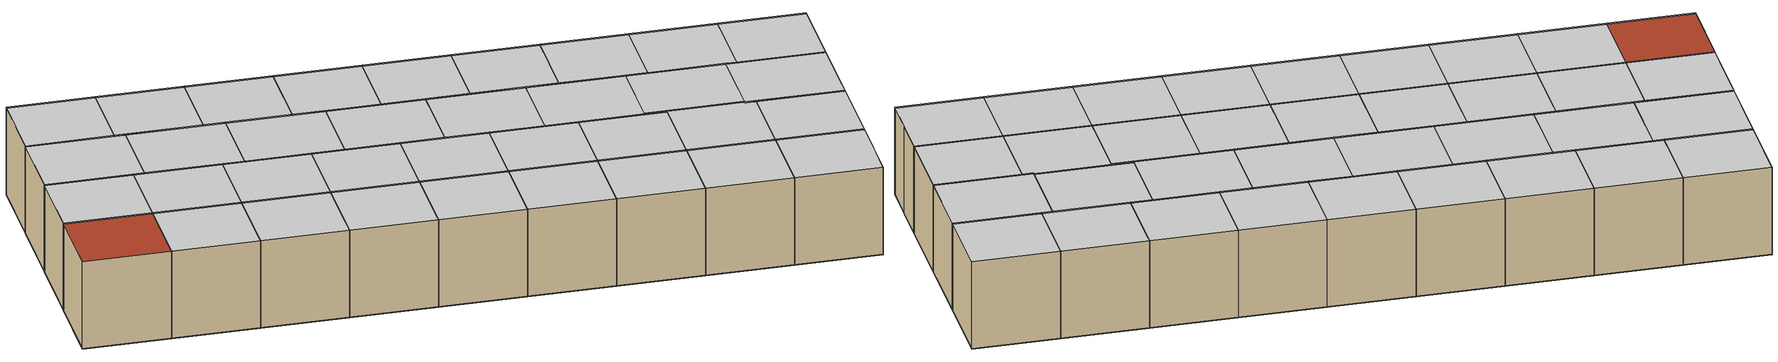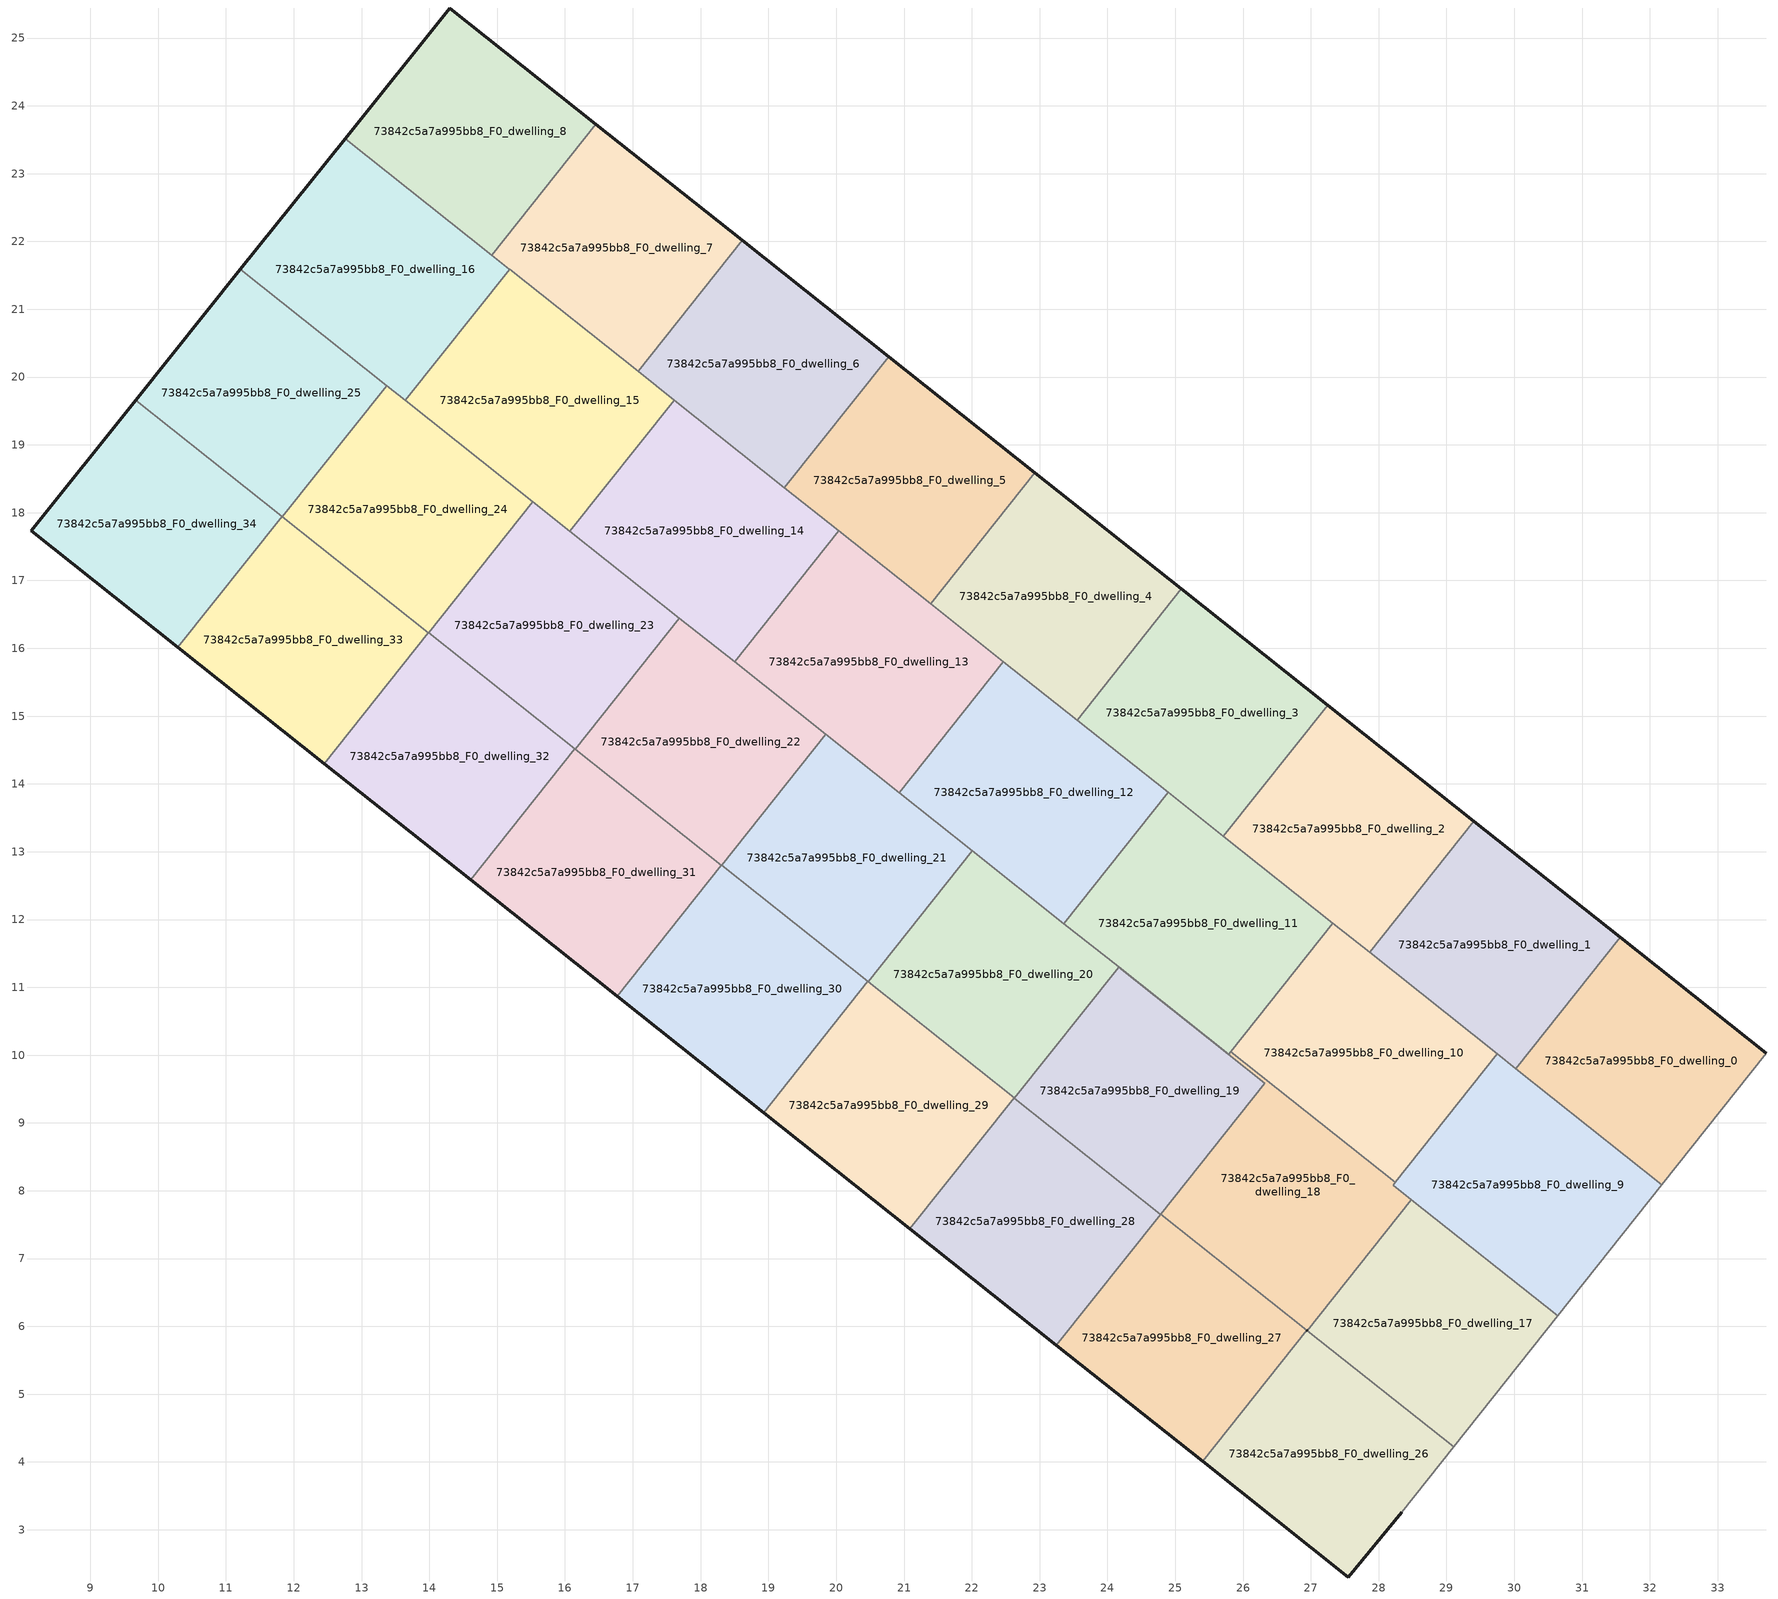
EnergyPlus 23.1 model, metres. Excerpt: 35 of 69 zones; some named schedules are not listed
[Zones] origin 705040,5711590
73842c5a7a995bb8_F0_dwelling_0
 floor ground (EU_floor_Construction): 32.18,8.09 33.72,10.03 31.56,11.74 30.02,9.8 z0
 wall outside (EU_wall_Construction): 31.56,11.74 33.72,10.03 z0:3
 wall to 73842c5a7a995bb8_F0_dwelling_1 (EU_wall_Construction): 30.02,9.8 31.56,11.74 z0:3
 wall adiabatic (EU_wall_Construction): 33.72,10.03 32.18,8.09 z0:3
 wall to 73842c5a7a995bb8_F0_dwelling_9 (EU_wall_Construction): 32.18,8.09 30.02,9.8 z0:3
 ceiling to 73842c5a7a995bb8_F1_dwelling_0 (EU_floor_Construction): 33.72,10.03 32.18,8.09 30.02,9.8 31.56,11.74 z3
73842c5a7a995bb8_F0_dwelling_1
 floor ground (EU_floor_Construction): 30.02,9.8 31.56,11.74 29.4,13.45 27.87,11.51 z0
 wall outside (EU_wall_Construction): 29.4,13.45 31.56,11.74 z0:3
 wall to 73842c5a7a995bb8_F0_dwelling_2 (EU_wall_Construction): 27.87,11.51 29.4,13.45 z0:3
 wall to 73842c5a7a995bb8_F0_dwelling_10 (EU_wall_Construction): 29.75,10.02 27.87,11.51 z0:3
 wall to 73842c5a7a995bb8_F0_dwelling_9 (EU_wall_Construction): 30.02,9.8 29.75,10.02 z0:3
 ceiling to 73842c5a7a995bb8_F1_dwelling_1 (EU_floor_Construction): 31.56,11.74 30.02,9.8 27.87,11.51 29.4,13.45 z3
73842c5a7a995bb8_F0_dwelling_10
 floor ground (EU_floor_Construction): 28.24,8.12 29.75,10.02 27.32,11.95 25.82,10.05 z0
 wall to 73842c5a7a995bb8_F0_dwelling_18 (EU_wall_Construction): 28.24,8.12 25.82,10.05 z0:3
 wall to 73842c5a7a995bb8_F0_dwelling_9 (EU_wall_Construction): 29.75,10.02 28.24,8.12 z0:3
 wall to 73842c5a7a995bb8_F0_dwelling_11 (EU_wall_Construction): 25.82,10.05 27.32,11.95 z0:3
 wall to 73842c5a7a995bb8_F0_dwelling_2 (EU_wall_Construction): 27.32,11.95 27.87,11.51 z0:3
 ceiling to 73842c5a7a995bb8_F1_dwelling_10 (EU_floor_Construction): 29.75,10.02 28.24,8.12 25.82,10.05 27.32,11.95 z3
73842c5a7a995bb8_F0_dwelling_11
 floor ground (EU_floor_Construction): 25.79,10.01 27.32,11.95 24.89,13.88 23.36,11.94 z0
 wall to 73842c5a7a995bb8_F0_dwelling_12 (EU_wall_Construction): 23.36,11.94 24.89,13.88 z0:3
 wall to 73842c5a7a995bb8_F0_dwelling_2 (EU_wall_Construction): 25.71,13.23 27.32,11.95 z0:3
 wall to 73842c5a7a995bb8_F0_dwelling_18 (EU_wall_Construction): 25.82,10.05 25.79,10.01 24.17,11.3 z0:3
 wall to 73842c5a7a995bb8_F0_dwelling_3 (EU_wall_Construction): 24.89,13.88 25.71,13.23 z0:3
 wall to 73842c5a7a995bb8_F0_dwelling_20 (EU_wall_Construction): 24.17,11.3 23.36,11.94 z0:3
 ceiling to 73842c5a7a995bb8_F1_dwelling_11 (EU_floor_Construction): 27.32,11.95 25.79,10.01 23.36,11.94 24.89,13.88 z3
73842c5a7a995bb8_F0_dwelling_12
 floor ground (EU_floor_Construction): 23.36,11.94 24.89,13.88 22.46,15.8 20.93,13.87 z0
 wall to 73842c5a7a995bb8_F0_dwelling_13 (EU_wall_Construction): 20.93,13.87 22.46,15.8 z0:3
 wall to 73842c5a7a995bb8_F0_dwelling_3 (EU_wall_Construction): 23.55,14.94 24.89,13.88 z0:3
 wall to 73842c5a7a995bb8_F0_dwelling_20 (EU_wall_Construction): 23.36,11.94 22,13.02 z0:3
 wall to 73842c5a7a995bb8_F0_dwelling_4 (EU_wall_Construction): 22.47,15.8 23.55,14.94 z0:3
 wall to 73842c5a7a995bb8_F0_dwelling_21 (EU_wall_Construction): 22,13.02 20.93,13.87 z0:3
 ceiling to 73842c5a7a995bb8_F1_dwelling_12 (EU_floor_Construction): 24.89,13.88 23.36,11.94 20.93,13.87 22.46,15.8 z3
73842c5a7a995bb8_F0_dwelling_13
 floor ground (EU_floor_Construction): 20.93,13.87 22.46,15.8 20.04,17.73 18.5,15.8 z0
 wall to 73842c5a7a995bb8_F0_dwelling_14 (EU_wall_Construction): 18.5,15.8 20.04,17.73 z0:3
 wall to 73842c5a7a995bb8_F0_dwelling_5 (EU_wall_Construction): 20.04,17.73 21.39,16.65 z0:3
 wall to 73842c5a7a995bb8_F0_dwelling_22 (EU_wall_Construction): 19.85,14.73 18.5,15.8 z0:3
 wall to 73842c5a7a995bb8_F0_dwelling_21 (EU_wall_Construction): 20.93,13.87 19.85,14.73 z0:3
 wall to 73842c5a7a995bb8_F0_dwelling_4 (EU_wall_Construction): 21.39,16.65 22.46,15.8 z0:3
 ceiling to 73842c5a7a995bb8_F1_dwelling_13 (EU_floor_Construction): 22.46,15.8 20.93,13.87 18.5,15.8 20.04,17.73 z3
73842c5a7a995bb8_F0_dwelling_14
 floor ground (EU_floor_Construction): 18.5,15.8 20.04,17.73 17.61,19.66 16.07,17.73 z0
 wall to 73842c5a7a995bb8_F0_dwelling_15 (EU_wall_Construction): 16.07,17.73 17.61,19.66 z0:3
 wall to 73842c5a7a995bb8_F0_dwelling_6 (EU_wall_Construction): 17.61,19.66 19.24,18.37 z0:3
 wall to 73842c5a7a995bb8_F0_dwelling_23 (EU_wall_Construction): 17.69,16.45 16.07,17.73 z0:3
 wall to 73842c5a7a995bb8_F0_dwelling_5 (EU_wall_Construction): 19.24,18.37 20.04,17.73 z0:3
 wall to 73842c5a7a995bb8_F0_dwelling_22 (EU_wall_Construction): 18.5,15.8 17.69,16.44 z0:3
 ceiling to 73842c5a7a995bb8_F1_dwelling_14 (EU_floor_Construction): 20.04,17.73 18.5,15.8 16.07,17.73 17.61,19.66 z3
73842c5a7a995bb8_F0_dwelling_15
 floor ground (EU_floor_Construction): 16.07,17.73 17.61,19.66 15.18,21.59 13.65,19.66 z0
 wall to 73842c5a7a995bb8_F0_dwelling_16 (EU_wall_Construction): 13.65,19.66 15.18,21.59 z0:3
 wall to 73842c5a7a995bb8_F0_dwelling_7 (EU_wall_Construction): 15.18,21.59 17.08,20.08 z0:3
 wall to 73842c5a7a995bb8_F0_dwelling_24 (EU_wall_Construction): 15.53,18.16 13.65,19.66 z0:3
 wall to 73842c5a7a995bb8_F0_dwelling_6 (EU_wall_Construction): 17.08,20.08 17.61,19.66 z0:3
 wall to 73842c5a7a995bb8_F0_dwelling_23 (EU_wall_Construction): 16.07,17.73 15.53,18.16 z0:3
 ceiling to 73842c5a7a995bb8_F1_dwelling_15 (EU_floor_Construction): 17.61,19.66 16.07,17.73 13.65,19.66 15.18,21.59 z3
73842c5a7a995bb8_F0_dwelling_16
 floor ground (EU_floor_Construction): 13.65,19.66 15.18,21.59 12.76,23.52 11.21,21.59 z0
 wall outside (EU_wall_Construction): 11.21,21.59 12.76,23.52 z0:3
 wall to 73842c5a7a995bb8_F0_dwelling_8 (EU_wall_Construction): 12.76,23.52 14.92,21.8 z0:3
 wall to 73842c5a7a995bb8_F0_dwelling_25 (EU_wall_Construction): 13.37,19.88 11.21,21.59 z0:3
 wall to 73842c5a7a995bb8_F0_dwelling_7 (EU_wall_Construction): 14.92,21.8 15.18,21.59 z0:3
 wall to 73842c5a7a995bb8_F0_dwelling_24 (EU_wall_Construction): 13.64,19.66 13.37,19.87 z0:3
 ceiling to 73842c5a7a995bb8_F1_dwelling_16 (EU_floor_Construction): 15.18,21.59 13.65,19.66 11.21,21.59 12.76,23.52 z3
73842c5a7a995bb8_F0_dwelling_17
 floor ground (EU_floor_Construction): 29.11,4.22 30.64,6.16 28.48,7.87 26.95,5.94 z0
 wall to 73842c5a7a995bb8_F0_dwelling_18 (EU_wall_Construction): 26.95,5.94 28.48,7.87 z0:3
 wall adiabatic (EU_wall_Construction): 30.64,6.16 29.11,4.22 z0:3
 wall to 73842c5a7a995bb8_F0_dwelling_26 (EU_wall_Construction): 29.11,4.22 26.95,5.94 z0:3
 wall to 73842c5a7a995bb8_F0_dwelling_9 (EU_wall_Construction): 28.48,7.87 30.64,6.16 z0:3
 ceiling to 73842c5a7a995bb8_F1_dwelling_17 (EU_floor_Construction): 30.64,6.16 29.11,4.22 26.95,5.94 28.48,7.87 z3
73842c5a7a995bb8_F0_dwelling_18
 floor ground (EU_floor_Construction): 26.95,5.94 28.48,7.87 28.21,8.08 28.24,8.12 25.82,10.05 25.79,10.01 24.17,11.3 26.32,9.58 24.79,7.65 z0
 wall outside (EU_wall_Construction): 26.95,5.94,3 26.94,5.94,0 26.94,5.94,3
 wall to 73842c5a7a995bb8_F0_dwelling_19 (EU_wall_Construction): 24.79,7.65 26.32,9.58 24.17,11.3 z0:3
 wall to 73842c5a7a995bb8_F0_dwelling_27 (EU_wall_Construction): 26.94,5.94 24.79,7.65 z0:3
 wall to 73842c5a7a995bb8_F0_dwelling_9 (EU_wall_Construction): 28.24,8.12 28.21,8.08 28.48,7.87 z0:3
 ceiling to 73842c5a7a995bb8_F1_dwelling_18 (EU_floor_Construction): 26.32,9.58 24.17,11.3 25.79,10.01 25.82,10.05 28.24,8.12 28.21,8.08 28.48,7.87 26.95,5.94 24.79,7.65 z3
73842c5a7a995bb8_F0_dwelling_19
 floor ground (EU_floor_Construction): 24.79,7.65 26.32,9.58 24.17,11.3 22.63,9.37 z0
 wall to 73842c5a7a995bb8_F0_dwelling_20 (EU_wall_Construction): 22.63,9.37 24.17,11.3 z0:3
 wall to 73842c5a7a995bb8_F0_dwelling_28 (EU_wall_Construction): 24.78,7.66 22.63,9.37 z0:3
 wall to 73842c5a7a995bb8_F0_dwelling_27 (EU_wall_Construction): 24.79,7.65,3 24.79,7.65,1.5 24.78,7.66,3
 ceiling to 73842c5a7a995bb8_F1_dwelling_19 (EU_floor_Construction): 26.32,9.58 24.79,7.65 22.63,9.37 24.17,11.3 z3
73842c5a7a995bb8_F0_dwelling_2
 floor ground (EU_floor_Construction): 27.87,11.51 29.4,13.45 27.25,15.16 25.71,13.23 z0
 wall outside (EU_wall_Construction): 27.25,15.16 29.4,13.45 z0:3
 wall to 73842c5a7a995bb8_F0_dwelling_3 (EU_wall_Construction): 25.71,13.23 27.25,15.16 z0:3
 ceiling to 73842c5a7a995bb8_F1_dwelling_2 (EU_floor_Construction): 29.4,13.45 27.87,11.51 25.71,13.23 27.25,15.16 z3
73842c5a7a995bb8_F0_dwelling_20
 floor ground (EU_floor_Construction): 22.63,9.37 24.17,11.3 22.01,13.02 20.47,11.08 z0
 wall to 73842c5a7a995bb8_F0_dwelling_21 (EU_wall_Construction): 20.47,11.08 22.01,13.02 z0:3
 wall to 73842c5a7a995bb8_F0_dwelling_29 (EU_wall_Construction): 22.62,9.37 20.47,11.08 z0:3
 wall to 73842c5a7a995bb8_F0_dwelling_28 (EU_wall_Construction): 22.63,9.37,3 22.63,9.37,1.5 22.62,9.37,3
 ceiling to 73842c5a7a995bb8_F1_dwelling_20 (EU_floor_Construction): 24.17,11.3 22.63,9.37 20.47,11.08 22.01,13.02 z3
73842c5a7a995bb8_F0_dwelling_21
 floor ground (EU_floor_Construction): 20.47,11.08 22.01,13.02 19.85,14.73 18.31,12.8 z0
 wall to 73842c5a7a995bb8_F0_dwelling_22 (EU_wall_Construction): 18.31,12.8 19.85,14.73 z0:3
 wall to 73842c5a7a995bb8_F0_dwelling_30 (EU_wall_Construction): 20.46,11.09 18.31,12.8 z0:3
 wall to 73842c5a7a995bb8_F0_dwelling_29 (EU_wall_Construction): 20.47,11.08,3 20.47,11.08,1.5 20.46,11.09,3
 ceiling to 73842c5a7a995bb8_F1_dwelling_21 (EU_floor_Construction): 22.01,13.02 20.47,11.08 18.31,12.8 19.85,14.73 z3
73842c5a7a995bb8_F0_dwelling_22
 floor ground (EU_floor_Construction): 18.31,12.8 19.85,14.73 17.69,16.45 16.15,14.51 z0
 wall to 73842c5a7a995bb8_F0_dwelling_23 (EU_wall_Construction): 16.15,14.51 17.69,16.45 z0:3
 wall to 73842c5a7a995bb8_F0_dwelling_31 (EU_wall_Construction): 18.31,12.8 16.15,14.51 z0:3
 ceiling to 73842c5a7a995bb8_F1_dwelling_22 (EU_floor_Construction): 19.85,14.73 18.31,12.8 16.15,14.51 17.69,16.45 z3
73842c5a7a995bb8_F0_dwelling_23
 floor ground (EU_floor_Construction): 16.15,14.51 17.69,16.45 15.53,18.16 13.99,16.23 z0
 wall to 73842c5a7a995bb8_F0_dwelling_24 (EU_wall_Construction): 13.99,16.23 15.53,18.16 z0:3
 wall to 73842c5a7a995bb8_F0_dwelling_32 (EU_wall_Construction): 16.15,14.52 13.99,16.23 z0:3
 wall to 73842c5a7a995bb8_F0_dwelling_31 (EU_wall_Construction): 16.15,14.51,3 16.15,14.51,1.5 16.15,14.52,3
 ceiling to 73842c5a7a995bb8_F1_dwelling_23 (EU_floor_Construction): 17.69,16.45 16.15,14.51 13.99,16.23 15.53,18.16 z3
73842c5a7a995bb8_F0_dwelling_24
 floor ground (EU_floor_Construction): 13.99,16.23 15.53,18.16 13.37,19.88 11.83,17.94 z0
 wall to 73842c5a7a995bb8_F0_dwelling_25 (EU_wall_Construction): 11.83,17.94 13.37,19.88 z0:3
 wall to 73842c5a7a995bb8_F0_dwelling_33 (EU_wall_Construction): 13.99,16.23 11.83,17.94 z0:3
 ceiling to 73842c5a7a995bb8_F1_dwelling_24 (EU_floor_Construction): 15.53,18.16 13.99,16.23 11.83,17.94 13.37,19.88 z3
73842c5a7a995bb8_F0_dwelling_25
 floor ground (EU_floor_Construction): 11.83,17.94 13.37,19.88 11.21,21.59 9.67,19.66 z0
 wall outside (EU_wall_Construction): 9.67,19.66 11.21,21.59 z0:3
 wall to 73842c5a7a995bb8_F0_dwelling_34 (EU_wall_Construction): 11.83,17.95 9.67,19.66 z0:3
 wall to 73842c5a7a995bb8_F0_dwelling_33 (EU_wall_Construction): 11.83,17.94,3 11.83,17.95,1.5 11.83,17.95,3
 ceiling to 73842c5a7a995bb8_F1_dwelling_25 (EU_floor_Construction): 13.37,19.88 11.83,17.94 9.67,19.66 11.21,21.59 z3
73842c5a7a995bb8_F0_dwelling_26
 floor ground (EU_floor_Construction): 28.34,3.26 29.11,4.22 26.94,5.94 25.41,4.01 27.55,2.3 z0
 wall outside (EU_wall_Construction): 28.34,3.26 27.55,2.3 25.41,4.01 z0:3; 26.95,5.94,3 26.94,5.94,0 26.95,5.94,0
 wall adiabatic (EU_wall_Construction): 29.11,4.22 28.34,3.26 z0:3
 wall to 73842c5a7a995bb8_F0_dwelling_27 (EU_wall_Construction): 25.41,4.01 26.94,5.94 z0:3
 ceiling to 73842c5a7a995bb8_F1_dwelling_26 (EU_floor_Construction): 29.11,4.22 28.34,3.26 27.55,2.3 25.41,4.01 26.94,5.94 z3
73842c5a7a995bb8_F0_dwelling_27
 floor ground (EU_floor_Construction): 25.41,4.01 26.94,5.94 24.78,7.66 23.25,5.72 z0
 wall outside (EU_wall_Construction): 25.41,4.01 23.25,5.72 z0:3
 wall to 73842c5a7a995bb8_F0_dwelling_28 (EU_wall_Construction): 23.25,5.72 24.78,7.66 z0:3
 ceiling to 73842c5a7a995bb8_F1_dwelling_27 (EU_floor_Construction): 26.94,5.94 25.41,4.01 23.25,5.72 24.78,7.66 z3
73842c5a7a995bb8_F0_dwelling_28
 floor ground (EU_floor_Construction): 23.25,5.72 24.78,7.66 22.62,9.37 21.09,7.44 z0
 wall outside (EU_wall_Construction): 23.25,5.72 21.09,7.44 z0:3
 wall to 73842c5a7a995bb8_F0_dwelling_29 (EU_wall_Construction): 21.09,7.44 22.62,9.37 z0:3
 ceiling to 73842c5a7a995bb8_F1_dwelling_28 (EU_floor_Construction): 24.78,7.66 23.25,5.72 21.09,7.44 22.62,9.37 z3
73842c5a7a995bb8_F0_dwelling_29
 floor ground (EU_floor_Construction): 21.09,7.44 22.62,9.37 20.46,11.09 18.93,9.15 z0
 wall outside (EU_wall_Construction): 21.09,7.44 18.93,9.15 z0:3
 wall to 73842c5a7a995bb8_F0_dwelling_30 (EU_wall_Construction): 18.93,9.15 20.46,11.09 z0:3
 ceiling to 73842c5a7a995bb8_F1_dwelling_29 (EU_floor_Construction): 22.62,9.37 21.09,7.44 18.93,9.15 20.46,11.09 z3
73842c5a7a995bb8_F0_dwelling_3
 floor ground (EU_floor_Construction): 25.71,13.23 27.25,15.16 25.09,16.88 23.55,14.94 z0
 wall outside (EU_wall_Construction): 25.09,16.88 27.25,15.16 z0:3
 wall to 73842c5a7a995bb8_F0_dwelling_4 (EU_wall_Construction): 23.55,14.94 25.09,16.88 z0:3
 ceiling to 73842c5a7a995bb8_F1_dwelling_3 (EU_floor_Construction): 27.25,15.16 25.71,13.23 23.55,14.94 25.09,16.88 z3
73842c5a7a995bb8_F0_dwelling_30
 floor ground (EU_floor_Construction): 18.93,9.15 20.46,11.09 18.31,12.8 16.77,10.87 z0
 wall outside (EU_wall_Construction): 18.93,9.15 16.77,10.87 z0:3
 wall to 73842c5a7a995bb8_F0_dwelling_31 (EU_wall_Construction): 16.77,10.87 18.31,12.8 z0:3
 ceiling to 73842c5a7a995bb8_F1_dwelling_30 (EU_floor_Construction): 20.46,11.09 18.93,9.15 16.77,10.87 18.31,12.8 z3
73842c5a7a995bb8_F0_dwelling_31
 floor ground (EU_floor_Construction): 16.77,10.87 18.31,12.8 16.15,14.52 14.61,12.58 z0
 wall outside (EU_wall_Construction): 16.77,10.87 14.61,12.58 z0:3
 wall to 73842c5a7a995bb8_F0_dwelling_32 (EU_wall_Construction): 14.61,12.58 16.15,14.52 z0:3
 ceiling to 73842c5a7a995bb8_F1_dwelling_31 (EU_floor_Construction): 18.31,12.8 16.77,10.87 14.61,12.58 16.15,14.52 z3
73842c5a7a995bb8_F0_dwelling_32
 floor ground (EU_floor_Construction): 14.61,12.58 16.15,14.52 13.99,16.23 12.45,14.3 z0
 wall outside (EU_wall_Construction): 14.61,12.58 12.45,14.3 z0:3
 wall to 73842c5a7a995bb8_F0_dwelling_33 (EU_wall_Construction): 12.45,14.3 13.99,16.23 z0:3
 ceiling to 73842c5a7a995bb8_F1_dwelling_32 (EU_floor_Construction): 16.15,14.52 14.61,12.58 12.45,14.3 13.99,16.23 z3
73842c5a7a995bb8_F0_dwelling_33
 floor ground (EU_floor_Construction): 12.45,14.3 13.99,16.23 11.83,17.95 10.29,16.01 z0
 wall outside (EU_wall_Construction): 12.45,14.3 10.29,16.01 z0:3
 wall to 73842c5a7a995bb8_F0_dwelling_34 (EU_wall_Construction): 10.29,16.01 11.83,17.95 z0:3
 ceiling to 73842c5a7a995bb8_F1_dwelling_33 (EU_floor_Construction): 13.99,16.23 12.45,14.3 10.29,16.01 11.83,17.95 z3
73842c5a7a995bb8_F0_dwelling_34
 floor ground (EU_floor_Construction): 10.29,16.01 11.83,17.95 9.67,19.66 8.13,17.73 z0
 wall outside (EU_wall_Construction): 10.29,16.01 8.13,17.73 9.67,19.66 z0:3
 roof outside (EU_roof_Construction): 11.83,17.95 10.29,16.01 8.13,17.73 9.67,19.66 z3
73842c5a7a995bb8_F0_dwelling_4
 floor ground (EU_floor_Construction): 23.55,14.94 25.09,16.88 22.93,18.59 21.39,16.66 z0
 wall outside (EU_wall_Construction): 22.93,18.59 25.09,16.88 z0:3
 wall to 73842c5a7a995bb8_F0_dwelling_5 (EU_wall_Construction): 21.39,16.66 22.93,18.59 z0:3
 ceiling to 73842c5a7a995bb8_F1_dwelling_4 (EU_floor_Construction): 25.09,16.88 23.55,14.94 21.39,16.66 22.93,18.59 z3
73842c5a7a995bb8_F0_dwelling_5
 floor ground (EU_floor_Construction): 21.39,16.66 22.93,18.59 20.77,20.3 19.24,18.37 z0
 wall outside (EU_wall_Construction): 20.77,20.3 22.93,18.59 z0:3
 wall to 73842c5a7a995bb8_F0_dwelling_6 (EU_wall_Construction): 19.24,18.37 20.77,20.3 z0:3
 ceiling to 73842c5a7a995bb8_F1_dwelling_5 (EU_floor_Construction): 22.93,18.59 21.39,16.66 19.24,18.37 20.77,20.3 z3
73842c5a7a995bb8_F0_dwelling_6
 floor ground (EU_floor_Construction): 19.24,18.37 20.77,20.3 18.61,22.02 17.08,20.08 z0
 wall outside (EU_wall_Construction): 18.61,22.02 20.77,20.3 z0:3
 wall to 73842c5a7a995bb8_F0_dwelling_7 (EU_wall_Construction): 17.08,20.08 18.61,22.02 z0:3
 ceiling to 73842c5a7a995bb8_F1_dwelling_6 (EU_floor_Construction): 20.77,20.3 19.24,18.37 17.08,20.08 18.61,22.02 z3
73842c5a7a995bb8_F0_dwelling_7
 floor ground (EU_floor_Construction): 17.08,20.08 18.61,22.02 16.45,23.73 14.92,21.8 z0
 wall outside (EU_wall_Construction): 16.45,23.73 18.61,22.02 z0:3
 wall to 73842c5a7a995bb8_F0_dwelling_8 (EU_wall_Construction): 14.92,21.8 16.45,23.73 z0:3
 ceiling to 73842c5a7a995bb8_F1_dwelling_7 (EU_floor_Construction): 18.61,22.02 17.08,20.08 14.92,21.8 16.45,23.73 z3
73842c5a7a995bb8_F0_dwelling_8
 floor ground (EU_floor_Construction): 14.92,21.8 16.45,23.73 14.3,25.44 12.76,23.52 z0
 wall outside (EU_wall_Construction): 12.76,23.52 14.3,25.44 16.45,23.73 z0:3
 ceiling to 73842c5a7a995bb8_F1_dwelling_8 (EU_floor_Construction): 16.45,23.73 14.92,21.8 12.76,23.52 14.3,25.44 z3
73842c5a7a995bb8_F0_dwelling_9
 floor ground (EU_floor_Construction): 30.64,6.16 32.18,8.09 29.75,10.02 28.21,8.08 z0
 wall adiabatic (EU_wall_Construction): 32.18,8.09 30.64,6.16 z0:3
 ceiling to 73842c5a7a995bb8_F1_dwelling_9 (EU_floor_Construction): 32.18,8.09 30.64,6.16 28.21,8.08 29.75,10.02 z3
[Building]
EU S2 Campaign: North Axis=0; Terrain=City; Solar Distribution=FullExterior
[Site:Location]
London: Latitude=51.5; Longitude=-0.5; Time Zone=0; Elevation=25
[SizingPeriod:WeatherFileDays]
AnnualSizingPeriod: Begin Month=1; Begin Day of Month=1; End Month=12; End Day of Month=31; Day of Week for Start Day=Monday; Use Weather File Daylight Saving Period=No; Use Weather File Rain and Snow Indicators=No
[MATERIAL]
EU_InternalMass_Material: Roughness=MediumRough; Thickness=0.1; Conductivity=1; Density=1800; Specific Heat=900; Thermal Absorptance=0.9; Solar Absorptance=0.7; Visible Absorptance=0.7
[MATERIAL:NOMASS] Roughness=MediumRough; Thermal Absorptance=0.9; Solar Absorptance=0.7; Visible Absorptance=0.7
Name | Thermal Resistance
EU_wall_NoMass | 0.635353
EU_roof_NoMass | 0.675062
EU_floor_NoMass | 1.96382
[CONSTRUCTION]
EU_wall_Construction: EU_wall_NoMass
EU_roof_Construction: EU_roof_NoMass
EU_floor_Construction: EU_floor_NoMass
EU_InternalMass_Construction: EU_InternalMass_Material
[ZONE] Type=1; Multiplier=1; Ceiling Height=autocalculate; Floor Area=autocalculate; Part of Total Floor Area=Yes
Name | Volume
73842c5a7a995bb8_F0_dwelling_0 | 20.4207
73842c5a7a995bb8_F0_dwelling_1 | 20.4265
73842c5a7a995bb8_F0_dwelling_10 | 22.5198
73842c5a7a995bb8_F0_dwelling_11 | 22.9724
73842c5a7a995bb8_F0_dwelling_12 | 22.9819
73842c5a7a995bb8_F0_dwelling_13; 73842c5a7a995bb8_F0_dwelling_15; 73842c5a7a995bb8_F0_dwelling_9 | 22.9768
73842c5a7a995bb8_F0_dwelling_14 | 22.9702
73842c5a7a995bb8_F0_dwelling_16 | 22.9775
73842c5a7a995bb8_F0_dwelling_17; 73842c5a7a995bb8_F0_dwelling_28; 73842c5a7a995bb8_F0_dwelling_29 | 20.4221
73842c5a7a995bb8_F0_dwelling_18 | 20.8806
73842c5a7a995bb8_F0_dwelling_19; 73842c5a7a995bb8_F0_dwelling_26; 73842c5a7a995bb8_F0_dwelling_31; 73842c5a7a995bb8_F0_dwelling_33 | 20.417
73842c5a7a995bb8_F0_dwelling_2 | 20.4199
73842c5a7a995bb8_F0_dwelling_20 | 20.4287
73842c5a7a995bb8_F0_dwelling_21 | 20.4163
73842c5a7a995bb8_F0_dwelling_22 | 20.4126
73842c5a7a995bb8_F0_dwelling_23; 73842c5a7a995bb8_F0_dwelling_24 | 20.4185
73842c5a7a995bb8_F0_dwelling_25; 73842c5a7a995bb8_F0_dwelling_7 | 20.4236
73842c5a7a995bb8_F0_dwelling_27 | 20.4229
73842c5a7a995bb8_F0_dwelling_3 | 20.4258
73842c5a7a995bb8_F0_dwelling_30 | 20.4177
73842c5a7a995bb8_F0_dwelling_32 | 20.428
73842c5a7a995bb8_F0_dwelling_34; 73842c5a7a995bb8_F0_dwelling_4; 73842c5a7a995bb8_F0_dwelling_6; 73842c5a7a995bb8_F0_dwelling_8 | 20.4192
73842c5a7a995bb8_F0_dwelling_5 | 20.425
[INTERNALMASS] Construction=EU_InternalMass_Construction
Name | Zone or ZoneList | Surface Area
73842c5a7a995bb8_F0_dwelling_0_EU_InternalMass | 73842c5a7a995bb8_F0_dwelling_0 | 6.80707
73842c5a7a995bb8_F0_dwelling_1_EU_InternalMass | 73842c5a7a995bb8_F0_dwelling_1 | 6.80872
73842c5a7a995bb8_F0_dwelling_2_EU_InternalMass | 73842c5a7a995bb8_F0_dwelling_2 | 6.80699
73842c5a7a995bb8_F0_dwelling_3_EU_InternalMass | 73842c5a7a995bb8_F0_dwelling_3 | 6.80832
73842c5a7a995bb8_F0_dwelling_4_EU_InternalMass | 73842c5a7a995bb8_F0_dwelling_4 | 6.80648
73842c5a7a995bb8_F0_dwelling_5_EU_InternalMass | 73842c5a7a995bb8_F0_dwelling_5 | 6.8081
73842c5a7a995bb8_F0_dwelling_6_EU_InternalMass | 73842c5a7a995bb8_F0_dwelling_6 | 6.80628
73842c5a7a995bb8_F0_dwelling_7_EU_InternalMass | 73842c5a7a995bb8_F0_dwelling_7 | 6.8079
73842c5a7a995bb8_F0_dwelling_8_EU_InternalMass | 73842c5a7a995bb8_F0_dwelling_8 | 6.80626
73842c5a7a995bb8_F0_dwelling_9_EU_InternalMass | 73842c5a7a995bb8_F0_dwelling_9 | 7.6587
73842c5a7a995bb8_F0_dwelling_10_EU_InternalMass | 73842c5a7a995bb8_F0_dwelling_10 | 7.50638
73842c5a7a995bb8_F0_dwelling_11_EU_InternalMass | 73842c5a7a995bb8_F0_dwelling_11 | 7.65716
73842c5a7a995bb8_F0_dwelling_12_EU_InternalMass | 73842c5a7a995bb8_F0_dwelling_12 | 7.66063
73842c5a7a995bb8_F0_dwelling_13_EU_InternalMass | 73842c5a7a995bb8_F0_dwelling_13 | 7.6587
73842c5a7a995bb8_F0_dwelling_14_EU_InternalMass | 73842c5a7a995bb8_F0_dwelling_14 | 7.65716
73842c5a7a995bb8_F0_dwelling_15_EU_InternalMass | 73842c5a7a995bb8_F0_dwelling_15 | 7.65869
73842c5a7a995bb8_F0_dwelling_16_EU_InternalMass | 73842c5a7a995bb8_F0_dwelling_16 | 7.65913
73842c5a7a995bb8_F0_dwelling_17_EU_InternalMass | 73842c5a7a995bb8_F0_dwelling_17 | 6.80738
73842c5a7a995bb8_F0_dwelling_18_EU_InternalMass | 73842c5a7a995bb8_F0_dwelling_18 | 6.9599
73842c5a7a995bb8_F0_dwelling_19_EU_InternalMass | 73842c5a7a995bb8_F0_dwelling_19 | 6.80576
73842c5a7a995bb8_F0_dwelling_20_EU_InternalMass | 73842c5a7a995bb8_F0_dwelling_20 | 6.80923
73842c5a7a995bb8_F0_dwelling_21_EU_InternalMass | 73842c5a7a995bb8_F0_dwelling_21 | 6.80587
73842c5a7a995bb8_F0_dwelling_22_EU_InternalMass | 73842c5a7a995bb8_F0_dwelling_22 | 6.80434
73842c5a7a995bb8_F0_dwelling_23_EU_InternalMass | 73842c5a7a995bb8_F0_dwelling_23 | 6.80587
73842c5a7a995bb8_F0_dwelling_24_EU_InternalMass | 73842c5a7a995bb8_F0_dwelling_24 | 6.80587
73842c5a7a995bb8_F0_dwelling_25_EU_InternalMass | 73842c5a7a995bb8_F0_dwelling_25 | 6.8081
73842c5a7a995bb8_F0_dwelling_26_EU_InternalMass | 73842c5a7a995bb8_F0_dwelling_26 | 6.80732
73842c5a7a995bb8_F0_dwelling_27_EU_InternalMass | 73842c5a7a995bb8_F0_dwelling_27 | 6.80738
73842c5a7a995bb8_F0_dwelling_28_EU_InternalMass | 73842c5a7a995bb8_F0_dwelling_28 | 6.80759
73842c5a7a995bb8_F0_dwelling_29_EU_InternalMass | 73842c5a7a995bb8_F0_dwelling_29 | 6.8077
73842c5a7a995bb8_F0_dwelling_30_EU_InternalMass | 73842c5a7a995bb8_F0_dwelling_30 | 6.80587
73842c5a7a995bb8_F0_dwelling_31_EU_InternalMass | 73842c5a7a995bb8_F0_dwelling_31 | 6.80587
73842c5a7a995bb8_F0_dwelling_32_EU_InternalMass | 73842c5a7a995bb8_F0_dwelling_32 | 6.80934
73842c5a7a995bb8_F0_dwelling_33_EU_InternalMass | 73842c5a7a995bb8_F0_dwelling_33 | 6.80587
73842c5a7a995bb8_F0_dwelling_34_EU_InternalMass | 73842c5a7a995bb8_F0_dwelling_34 | 6.80636
[OTHEREQUIPMENT] Fuel Type=Electricity; Design Level Calculation Method=Watts/Area; Power per Zone Floor Area=1; Fraction Latent=0; Fraction Radiant=0; Fraction Lost=0; Carbon Dioxide Generation Rate=0; EndUse Subcategory=EU_Step8_InternalGains
Name | Zone or ZoneList or Space or SpaceList | Schedule
EU_Step8_InternalGain_73842c5a7a995bb8_F0_dwelling_0_f000 | 73842c5a7a995bb8_F0_dwelling_0 | EU_Step8_GainSchedule_73842c5a7a995bb8_F0_dwelling_0_f000
EU_Step8_InternalGain_73842c5a7a995bb8_F0_dwelling_1_f000 | 73842c5a7a995bb8_F0_dwelling_1 | EU_Step8_GainSchedule_73842c5a7a995bb8_F0_dwelling_1_f000
EU_Step8_InternalGain_73842c5a7a995bb8_F0_dwelling_2_f000 | 73842c5a7a995bb8_F0_dwelling_2 | EU_Step8_GainSchedule_73842c5a7a995bb8_F0_dwelling_2_f000
EU_Step8_InternalGain_73842c5a7a995bb8_F0_dwelling_3_f000 | 73842c5a7a995bb8_F0_dwelling_3 | EU_Step8_GainSchedule_73842c5a7a995bb8_F0_dwelling_3_f000
EU_Step8_InternalGain_73842c5a7a995bb8_F0_dwelling_4_f000 | 73842c5a7a995bb8_F0_dwelling_4 | EU_Step8_GainSchedule_73842c5a7a995bb8_F0_dwelling_4_f000
EU_Step8_InternalGain_73842c5a7a995bb8_F0_dwelling_5_f000 | 73842c5a7a995bb8_F0_dwelling_5 | EU_Step8_GainSchedule_73842c5a7a995bb8_F0_dwelling_5_f000
EU_Step8_InternalGain_73842c5a7a995bb8_F0_dwelling_6_f000 | 73842c5a7a995bb8_F0_dwelling_6 | EU_Step8_GainSchedule_73842c5a7a995bb8_F0_dwelling_6_f000
EU_Step8_InternalGain_73842c5a7a995bb8_F0_dwelling_7_f000 | 73842c5a7a995bb8_F0_dwelling_7 | EU_Step8_GainSchedule_73842c5a7a995bb8_F0_dwelling_7_f000
EU_Step8_InternalGain_73842c5a7a995bb8_F0_dwelling_8_f000 | 73842c5a7a995bb8_F0_dwelling_8 | EU_Step8_GainSchedule_73842c5a7a995bb8_F0_dwelling_8_f000
EU_Step8_InternalGain_73842c5a7a995bb8_F0_dwelling_9_f000 | 73842c5a7a995bb8_F0_dwelling_9 | EU_Step8_GainSchedule_73842c5a7a995bb8_F0_dwelling_9_f000
EU_Step8_InternalGain_73842c5a7a995bb8_F0_dwelling_10_f000 | 73842c5a7a995bb8_F0_dwelling_10 | EU_Step8_GainSchedule_73842c5a7a995bb8_F0_dwelling_10_f000
EU_Step8_InternalGain_73842c5a7a995bb8_F0_dwelling_11_f000 | 73842c5a7a995bb8_F0_dwelling_11 | EU_Step8_GainSchedule_73842c5a7a995bb8_F0_dwelling_11_f000
EU_Step8_InternalGain_73842c5a7a995bb8_F0_dwelling_12_f000 | 73842c5a7a995bb8_F0_dwelling_12 | EU_Step8_GainSchedule_73842c5a7a995bb8_F0_dwelling_12_f000
EU_Step8_InternalGain_73842c5a7a995bb8_F0_dwelling_13_f000 | 73842c5a7a995bb8_F0_dwelling_13 | EU_Step8_GainSchedule_73842c5a7a995bb8_F0_dwelling_13_f000
EU_Step8_InternalGain_73842c5a7a995bb8_F0_dwelling_14_f000 | 73842c5a7a995bb8_F0_dwelling_14 | EU_Step8_GainSchedule_73842c5a7a995bb8_F0_dwelling_14_f000
EU_Step8_InternalGain_73842c5a7a995bb8_F0_dwelling_15_f000 | 73842c5a7a995bb8_F0_dwelling_15 | EU_Step8_GainSchedule_73842c5a7a995bb8_F0_dwelling_15_f000
EU_Step8_InternalGain_73842c5a7a995bb8_F0_dwelling_16_f000 | 73842c5a7a995bb8_F0_dwelling_16 | EU_Step8_GainSchedule_73842c5a7a995bb8_F0_dwelling_16_f000
EU_Step8_InternalGain_73842c5a7a995bb8_F0_dwelling_17_f000 | 73842c5a7a995bb8_F0_dwelling_17 | EU_Step8_GainSchedule_73842c5a7a995bb8_F0_dwelling_17_f000
EU_Step8_InternalGain_73842c5a7a995bb8_F0_dwelling_18_f000 | 73842c5a7a995bb8_F0_dwelling_18 | EU_Step8_GainSchedule_73842c5a7a995bb8_F0_dwelling_18_f000
EU_Step8_InternalGain_73842c5a7a995bb8_F0_dwelling_19_f000 | 73842c5a7a995bb8_F0_dwelling_19 | EU_Step8_GainSchedule_73842c5a7a995bb8_F0_dwelling_19_f000
EU_Step8_InternalGain_73842c5a7a995bb8_F0_dwelling_20_f000 | 73842c5a7a995bb8_F0_dwelling_20 | EU_Step8_GainSchedule_73842c5a7a995bb8_F0_dwelling_20_f000
EU_Step8_InternalGain_73842c5a7a995bb8_F0_dwelling_21_f000 | 73842c5a7a995bb8_F0_dwelling_21 | EU_Step8_GainSchedule_73842c5a7a995bb8_F0_dwelling_21_f000
EU_Step8_InternalGain_73842c5a7a995bb8_F0_dwelling_22_f000 | 73842c5a7a995bb8_F0_dwelling_22 | EU_Step8_GainSchedule_73842c5a7a995bb8_F0_dwelling_22_f000
EU_Step8_InternalGain_73842c5a7a995bb8_F0_dwelling_23_f000 | 73842c5a7a995bb8_F0_dwelling_23 | EU_Step8_GainSchedule_73842c5a7a995bb8_F0_dwelling_23_f000
EU_Step8_InternalGain_73842c5a7a995bb8_F0_dwelling_24_f000 | 73842c5a7a995bb8_F0_dwelling_24 | EU_Step8_GainSchedule_73842c5a7a995bb8_F0_dwelling_24_f000
EU_Step8_InternalGain_73842c5a7a995bb8_F0_dwelling_25_f000 | 73842c5a7a995bb8_F0_dwelling_25 | EU_Step8_GainSchedule_73842c5a7a995bb8_F0_dwelling_25_f000
EU_Step8_InternalGain_73842c5a7a995bb8_F0_dwelling_26_f000 | 73842c5a7a995bb8_F0_dwelling_26 | EU_Step8_GainSchedule_73842c5a7a995bb8_F0_dwelling_26_f000
EU_Step8_InternalGain_73842c5a7a995bb8_F0_dwelling_27_f000 | 73842c5a7a995bb8_F0_dwelling_27 | EU_Step8_GainSchedule_73842c5a7a995bb8_F0_dwelling_27_f000
EU_Step8_InternalGain_73842c5a7a995bb8_F0_dwelling_28_f000 | 73842c5a7a995bb8_F0_dwelling_28 | EU_Step8_GainSchedule_73842c5a7a995bb8_F0_dwelling_28_f000
EU_Step8_InternalGain_73842c5a7a995bb8_F0_dwelling_29_f000 | 73842c5a7a995bb8_F0_dwelling_29 | EU_Step8_GainSchedule_73842c5a7a995bb8_F0_dwelling_29_f000
EU_Step8_InternalGain_73842c5a7a995bb8_F0_dwelling_30_f000 | 73842c5a7a995bb8_F0_dwelling_30 | EU_Step8_GainSchedule_73842c5a7a995bb8_F0_dwelling_30_f000
EU_Step8_InternalGain_73842c5a7a995bb8_F0_dwelling_31_f000 | 73842c5a7a995bb8_F0_dwelling_31 | EU_Step8_GainSchedule_73842c5a7a995bb8_F0_dwelling_31_f000
EU_Step8_InternalGain_73842c5a7a995bb8_F0_dwelling_32_f000 | 73842c5a7a995bb8_F0_dwelling_32 | EU_Step8_GainSchedule_73842c5a7a995bb8_F0_dwelling_32_f000
EU_Step8_InternalGain_73842c5a7a995bb8_F0_dwelling_33_f000 | 73842c5a7a995bb8_F0_dwelling_33 | EU_Step8_GainSchedule_73842c5a7a995bb8_F0_dwelling_33_f000
EU_Step8_InternalGain_73842c5a7a995bb8_F0_dwelling_34_f000 | 73842c5a7a995bb8_F0_dwelling_34 | EU_Step8_GainSchedule_73842c5a7a995bb8_F0_dwelling_34_f000
[ZONEVENTILATION:DESIGNFLOWRATE] Schedule=EU_AlwaysOn; Design Flow Rate Calculation Method=AirChanges/Hour; Air Changes per Hour=0.555504; Ventilation Type=Natural; Fan Pressure Rise=0; Fan Total Efficiency=1; Constant Term Coefficient=1; Temperature Term Coefficient=0; Velocity Term Coefficient=0; Velocity Squared Term Coefficient=0; Minimum Indoor Temperature=-100; Maximum Indoor Temperature=100; Delta Temperature=-100; Minimum Outdoor Temperature=-100; Maximum Outdoor Temperature=100; Maximum Wind Speed=40
Name | Zone or ZoneList or Space or SpaceList
EU_ConstantAir_73842c5a7a995bb8_F0_dwelling_0 | 73842c5a7a995bb8_F0_dwelling_0
EU_ConstantAir_73842c5a7a995bb8_F0_dwelling_1 | 73842c5a7a995bb8_F0_dwelling_1
EU_ConstantAir_73842c5a7a995bb8_F0_dwelling_2 | 73842c5a7a995bb8_F0_dwelling_2
EU_ConstantAir_73842c5a7a995bb8_F0_dwelling_3 | 73842c5a7a995bb8_F0_dwelling_3
EU_ConstantAir_73842c5a7a995bb8_F0_dwelling_4 | 73842c5a7a995bb8_F0_dwelling_4
EU_ConstantAir_73842c5a7a995bb8_F0_dwelling_5 | 73842c5a7a995bb8_F0_dwelling_5
EU_ConstantAir_73842c5a7a995bb8_F0_dwelling_6 | 73842c5a7a995bb8_F0_dwelling_6
EU_ConstantAir_73842c5a7a995bb8_F0_dwelling_7 | 73842c5a7a995bb8_F0_dwelling_7
EU_ConstantAir_73842c5a7a995bb8_F0_dwelling_8 | 73842c5a7a995bb8_F0_dwelling_8
EU_ConstantAir_73842c5a7a995bb8_F0_dwelling_9 | 73842c5a7a995bb8_F0_dwelling_9
EU_ConstantAir_73842c5a7a995bb8_F0_dwelling_10 | 73842c5a7a995bb8_F0_dwelling_10
EU_ConstantAir_73842c5a7a995bb8_F0_dwelling_11 | 73842c5a7a995bb8_F0_dwelling_11
EU_ConstantAir_73842c5a7a995bb8_F0_dwelling_12 | 73842c5a7a995bb8_F0_dwelling_12
EU_ConstantAir_73842c5a7a995bb8_F0_dwelling_13 | 73842c5a7a995bb8_F0_dwelling_13
EU_ConstantAir_73842c5a7a995bb8_F0_dwelling_14 | 73842c5a7a995bb8_F0_dwelling_14
EU_ConstantAir_73842c5a7a995bb8_F0_dwelling_15 | 73842c5a7a995bb8_F0_dwelling_15
EU_ConstantAir_73842c5a7a995bb8_F0_dwelling_16 | 73842c5a7a995bb8_F0_dwelling_16
EU_ConstantAir_73842c5a7a995bb8_F0_dwelling_17 | 73842c5a7a995bb8_F0_dwelling_17
EU_ConstantAir_73842c5a7a995bb8_F0_dwelling_18 | 73842c5a7a995bb8_F0_dwelling_18
EU_ConstantAir_73842c5a7a995bb8_F0_dwelling_19 | 73842c5a7a995bb8_F0_dwelling_19
EU_ConstantAir_73842c5a7a995bb8_F0_dwelling_20 | 73842c5a7a995bb8_F0_dwelling_20
EU_ConstantAir_73842c5a7a995bb8_F0_dwelling_21 | 73842c5a7a995bb8_F0_dwelling_21
EU_ConstantAir_73842c5a7a995bb8_F0_dwelling_22 | 73842c5a7a995bb8_F0_dwelling_22
EU_ConstantAir_73842c5a7a995bb8_F0_dwelling_23 | 73842c5a7a995bb8_F0_dwelling_23
EU_ConstantAir_73842c5a7a995bb8_F0_dwelling_24 | 73842c5a7a995bb8_F0_dwelling_24
EU_ConstantAir_73842c5a7a995bb8_F0_dwelling_25 | 73842c5a7a995bb8_F0_dwelling_25
EU_ConstantAir_73842c5a7a995bb8_F0_dwelling_26 | 73842c5a7a995bb8_F0_dwelling_26
EU_ConstantAir_73842c5a7a995bb8_F0_dwelling_27 | 73842c5a7a995bb8_F0_dwelling_27
EU_ConstantAir_73842c5a7a995bb8_F0_dwelling_28 | 73842c5a7a995bb8_F0_dwelling_28
EU_ConstantAir_73842c5a7a995bb8_F0_dwelling_29 | 73842c5a7a995bb8_F0_dwelling_29
EU_ConstantAir_73842c5a7a995bb8_F0_dwelling_30 | 73842c5a7a995bb8_F0_dwelling_30
EU_ConstantAir_73842c5a7a995bb8_F0_dwelling_31 | 73842c5a7a995bb8_F0_dwelling_31
EU_ConstantAir_73842c5a7a995bb8_F0_dwelling_32 | 73842c5a7a995bb8_F0_dwelling_32
EU_ConstantAir_73842c5a7a995bb8_F0_dwelling_33 | 73842c5a7a995bb8_F0_dwelling_33
EU_ConstantAir_73842c5a7a995bb8_F0_dwelling_34 | 73842c5a7a995bb8_F0_dwelling_34
[HVACTEMPLATE:ZONE:IDEALLOADSAIRSYSTEM] System Availability Schedule=EU_AlwaysOn; Maximum Heating Supply Air Temperature=50; Minimum Cooling Supply Air Temperature=13; Maximum Heating Supply Air Humidity Ratio=0.0156; Minimum Cooling Supply Air Humidity Ratio=0.0077; Heating Limit=NoLimit; Cooling Limit=NoLimit; Heating Availability Schedule=EU_AlwaysOn; Cooling Availability Schedule=EU_CoolingOff; Dehumidification Control Type=ConstantSensibleHeatRatio; Cooling Sensible Heat Ratio=0.7; Dehumidification Setpoint=60; Humidification Control Type=None; Humidification Setpoint=30; Outdoor Air Method=None; Outdoor Air Flow Rate per Person=0.00944; Outdoor Air Flow Rate per Zone Floor Area=0; Outdoor Air Flow Rate per Zone=0; Demand Controlled Ventilation Type=None; Outdoor Air Economizer Type=NoEconomizer; Heat Recovery Type=None; Sensible Heat Recovery Effectiveness=0.7; Latent Heat Recovery Effectiveness=0.65
Name | Template Thermostat
73842c5a7a995bb8_F0_dwelling_0 | EU_HeatOnly_73842c5a7a995bb8_F0_dwelling_0
73842c5a7a995bb8_F0_dwelling_1 | EU_HeatOnly_73842c5a7a995bb8_F0_dwelling_1
73842c5a7a995bb8_F0_dwelling_2 | EU_HeatOnly_73842c5a7a995bb8_F0_dwelling_2
73842c5a7a995bb8_F0_dwelling_3 | EU_HeatOnly_73842c5a7a995bb8_F0_dwelling_3
73842c5a7a995bb8_F0_dwelling_4 | EU_HeatOnly_73842c5a7a995bb8_F0_dwelling_4
73842c5a7a995bb8_F0_dwelling_5 | EU_HeatOnly_73842c5a7a995bb8_F0_dwelling_5
73842c5a7a995bb8_F0_dwelling_6 | EU_HeatOnly_73842c5a7a995bb8_F0_dwelling_6
73842c5a7a995bb8_F0_dwelling_7 | EU_HeatOnly_73842c5a7a995bb8_F0_dwelling_7
73842c5a7a995bb8_F0_dwelling_8 | EU_HeatOnly_73842c5a7a995bb8_F0_dwelling_8
73842c5a7a995bb8_F0_dwelling_9 | EU_HeatOnly_73842c5a7a995bb8_F0_dwelling_9
73842c5a7a995bb8_F0_dwelling_10 | EU_HeatOnly_73842c5a7a995bb8_F0_dwelling_10
73842c5a7a995bb8_F0_dwelling_11 | EU_HeatOnly_73842c5a7a995bb8_F0_dwelling_11
73842c5a7a995bb8_F0_dwelling_12 | EU_HeatOnly_73842c5a7a995bb8_F0_dwelling_12
73842c5a7a995bb8_F0_dwelling_13 | EU_HeatOnly_73842c5a7a995bb8_F0_dwelling_13
73842c5a7a995bb8_F0_dwelling_14 | EU_HeatOnly_73842c5a7a995bb8_F0_dwelling_14
73842c5a7a995bb8_F0_dwelling_15 | EU_HeatOnly_73842c5a7a995bb8_F0_dwelling_15
73842c5a7a995bb8_F0_dwelling_16 | EU_HeatOnly_73842c5a7a995bb8_F0_dwelling_16
73842c5a7a995bb8_F0_dwelling_17 | EU_HeatOnly_73842c5a7a995bb8_F0_dwelling_17
73842c5a7a995bb8_F0_dwelling_18 | EU_HeatOnly_73842c5a7a995bb8_F0_dwelling_18
73842c5a7a995bb8_F0_dwelling_19 | EU_HeatOnly_73842c5a7a995bb8_F0_dwelling_19
73842c5a7a995bb8_F0_dwelling_20 | EU_HeatOnly_73842c5a7a995bb8_F0_dwelling_20
73842c5a7a995bb8_F0_dwelling_21 | EU_HeatOnly_73842c5a7a995bb8_F0_dwelling_21
73842c5a7a995bb8_F0_dwelling_22 | EU_HeatOnly_73842c5a7a995bb8_F0_dwelling_22
73842c5a7a995bb8_F0_dwelling_23 | EU_HeatOnly_73842c5a7a995bb8_F0_dwelling_23
73842c5a7a995bb8_F0_dwelling_24 | EU_HeatOnly_73842c5a7a995bb8_F0_dwelling_24
73842c5a7a995bb8_F0_dwelling_25 | EU_HeatOnly_73842c5a7a995bb8_F0_dwelling_25
73842c5a7a995bb8_F0_dwelling_26 | EU_HeatOnly_73842c5a7a995bb8_F0_dwelling_26
73842c5a7a995bb8_F0_dwelling_27 | EU_HeatOnly_73842c5a7a995bb8_F0_dwelling_27
73842c5a7a995bb8_F0_dwelling_28 | EU_HeatOnly_73842c5a7a995bb8_F0_dwelling_28
73842c5a7a995bb8_F0_dwelling_29 | EU_HeatOnly_73842c5a7a995bb8_F0_dwelling_29
73842c5a7a995bb8_F0_dwelling_30 | EU_HeatOnly_73842c5a7a995bb8_F0_dwelling_30
73842c5a7a995bb8_F0_dwelling_31 | EU_HeatOnly_73842c5a7a995bb8_F0_dwelling_31
73842c5a7a995bb8_F0_dwelling_32 | EU_HeatOnly_73842c5a7a995bb8_F0_dwelling_32
73842c5a7a995bb8_F0_dwelling_33 | EU_HeatOnly_73842c5a7a995bb8_F0_dwelling_33
73842c5a7a995bb8_F0_dwelling_34 | EU_HeatOnly_73842c5a7a995bb8_F0_dwelling_34
[SIZING:ZONE] Zone Cooling Design Supply Air Temperature Input Method=SupplyAirTemperature; Zone Cooling Design Supply Air Temperature=13; Zone Heating Design Supply Air Temperature Input Method=SupplyAirTemperature; Zone Heating Design Supply Air Temperature=50; Zone Cooling Design Supply Air Humidity Ratio=0.008; Zone Heating Design Supply Air Humidity Ratio=0.008; Cooling Design Air Flow Method=DesignDay; Cooling Design Air Flow Rate=0; Cooling Minimum Air Flow per Zone Floor Area=0.000762; Cooling Minimum Air Flow=0; Cooling Minimum Air Flow Fraction=0.2; Heating Design Air Flow Method=DesignDay; Heating Design Air Flow Rate=0; Heating Maximum Air Flow per Zone Floor Area=0.002032; Heating Maximum Air Flow=0.141576; Heating Maximum Air Flow Fraction=0.3; Account for Dedicated Outdoor Air System=No; Dedicated Outdoor Air System Control Strategy=NeutralSupplyAir; Dedicated Outdoor Air Low Setpoint Temperature for Design=autosize; Dedicated Outdoor Air High Setpoint Temperature for Design=autosize; Zone Load Sizing Method=Sensible Load Only No Latent Load; Zone Latent Cooling Design Supply Air Humidity Ratio Input Method=HumidityRatioDifference; Zone Cooling Design Supply Air Humidity Ratio Difference=0.005; Zone Latent Heating Design Supply Air Humidity Ratio Input Method=HumidityRatioDifference; Zone Humidification Design Supply Air Humidity Ratio Difference=0.005
73842c5a7a995bb8_F0_dwelling_0; 73842c5a7a995bb8_F0_dwelling_1; 73842c5a7a995bb8_F0_dwelling_2; 73842c5a7a995bb8_F0_dwelling_3; 73842c5a7a995bb8_F0_dwelling_4; 73842c5a7a995bb8_F0_dwelling_5; 73842c5a7a995bb8_F0_dwelling_6; 73842c5a7a995bb8_F0_dwelling_7; 73842c5a7a995bb8_F0_dwelling_8; 73842c5a7a995bb8_F0_dwelling_9; 73842c5a7a995bb8_F0_dwelling_10; 73842c5a7a995bb8_F0_dwelling_11; 73842c5a7a995bb8_F0_dwelling_12; 73842c5a7a995bb8_F0_dwelling_13; 73842c5a7a995bb8_F0_dwelling_14; 73842c5a7a995bb8_F0_dwelling_15; 73842c5a7a995bb8_F0_dwelling_16; 73842c5a7a995bb8_F0_dwelling_17; 73842c5a7a995bb8_F0_dwelling_18; 73842c5a7a995bb8_F0_dwelling_19; 73842c5a7a995bb8_F0_dwelling_20; 73842c5a7a995bb8_F0_dwelling_21; 73842c5a7a995bb8_F0_dwelling_22; 73842c5a7a995bb8_F0_dwelling_23; 73842c5a7a995bb8_F0_dwelling_24; 73842c5a7a995bb8_F0_dwelling_25; 73842c5a7a995bb8_F0_dwelling_26; 73842c5a7a995bb8_F0_dwelling_27; 73842c5a7a995bb8_F0_dwelling_28; 73842c5a7a995bb8_F0_dwelling_29; 73842c5a7a995bb8_F0_dwelling_30; 73842c5a7a995bb8_F0_dwelling_31; 73842c5a7a995bb8_F0_dwelling_32; 73842c5a7a995bb8_F0_dwelling_33; 73842c5a7a995bb8_F0_dwelling_34
[SCHEDULE:FILE] Column Number=1; Rows to Skip at Top=0; Number of Hours of Data=8760; Column Separator=Comma; Interpolate to Timestep=No; Minutes per Item=60; Adjust Schedule for Daylight Savings=Yes
Name | File
EU_Step8_GainSchedule_73842c5a7a995bb8_F0_dwelling_0_f000 | ../../schedules/73842c5a7a995bb8/73842c5a7a995bb8_F0_dwelling_0_f000_gain.csv
EU_Step8_GainSchedule_73842c5a7a995bb8_F0_dwelling_1_f000 | ../../schedules/73842c5a7a995bb8/73842c5a7a995bb8_F0_dwelling_1_f000_gain.csv
EU_Step8_GainSchedule_73842c5a7a995bb8_F0_dwelling_2_f000 | ../../schedules/73842c5a7a995bb8/73842c5a7a995bb8_F0_dwelling_2_f000_gain.csv
EU_Step8_GainSchedule_73842c5a7a995bb8_F0_dwelling_3_f000 | ../../schedules/73842c5a7a995bb8/73842c5a7a995bb8_F0_dwelling_3_f000_gain.csv
EU_Step8_GainSchedule_73842c5a7a995bb8_F0_dwelling_4_f000 | ../../schedules/73842c5a7a995bb8/73842c5a7a995bb8_F0_dwelling_4_f000_gain.csv
EU_Step8_GainSchedule_73842c5a7a995bb8_F0_dwelling_5_f000 | ../../schedules/73842c5a7a995bb8/73842c5a7a995bb8_F0_dwelling_5_f000_gain.csv
